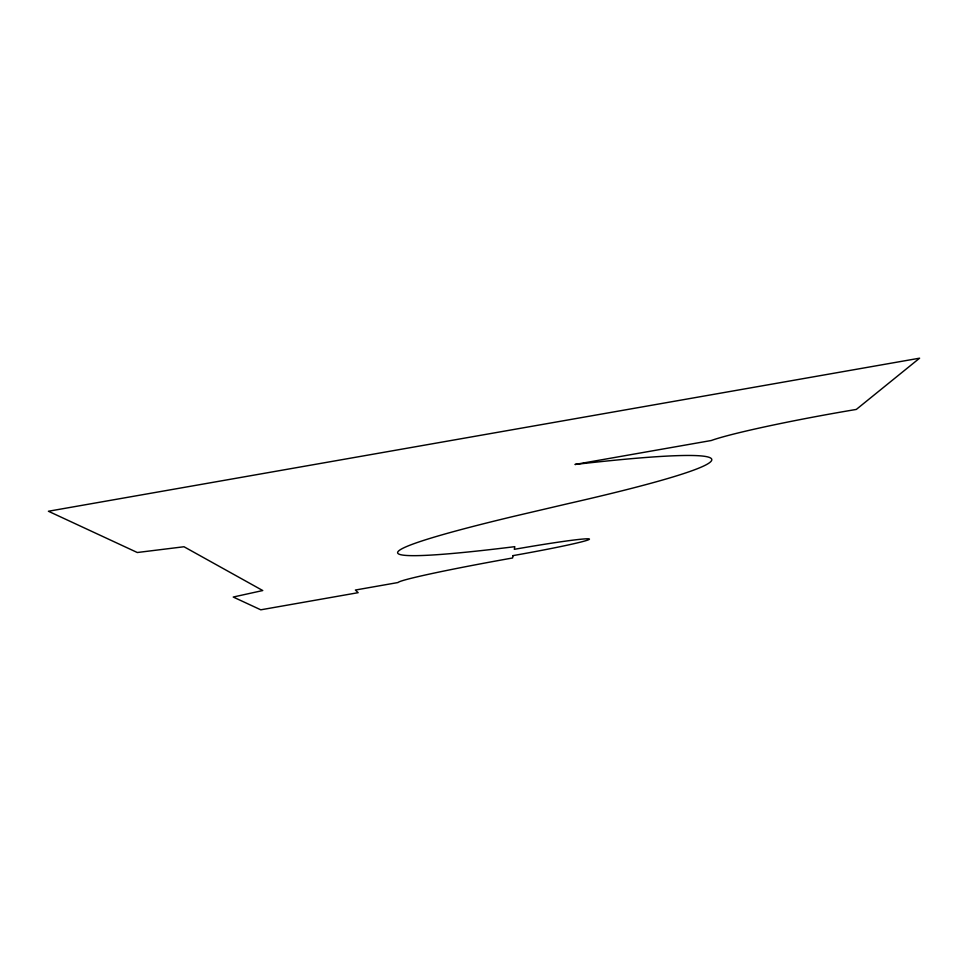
<?xml version="1.0" encoding="UTF-8"?>
<svg xmlns="http://www.w3.org/2000/svg" width="968" height="968" viewBox="0 0 968 968"><rect width="100%" height="100%" fill="white"/><g stroke="black" fill="none" stroke-linecap="round" stroke-linejoin="round"><path stroke-width="1.45" d="M513.052 555.608L512.58 557.979A122.633 4.453 -10 0 0 398.042 582.53L355.401 590.032L358.136 592.682L260.779 609.816L233.24 597.038L262.752 590.54L184.005 546.751L137.299 552.51L48.4 511.249L919.6 358.184L856.317 409.428A124.763 7.139 -10.3 0 0 711.274 440.513L574.956 464.471A506.724 26.935 -9.8 0 1 568.192 503.614L512.992 516.537A560.278 24.394 -10.3 0 0 514.819 546.666L514.298 549.328A76.932 2.989 -10 0 1 589.427 539.14A76.932 2.989 -10 0 1 513.052 555.608"/></g></svg>
